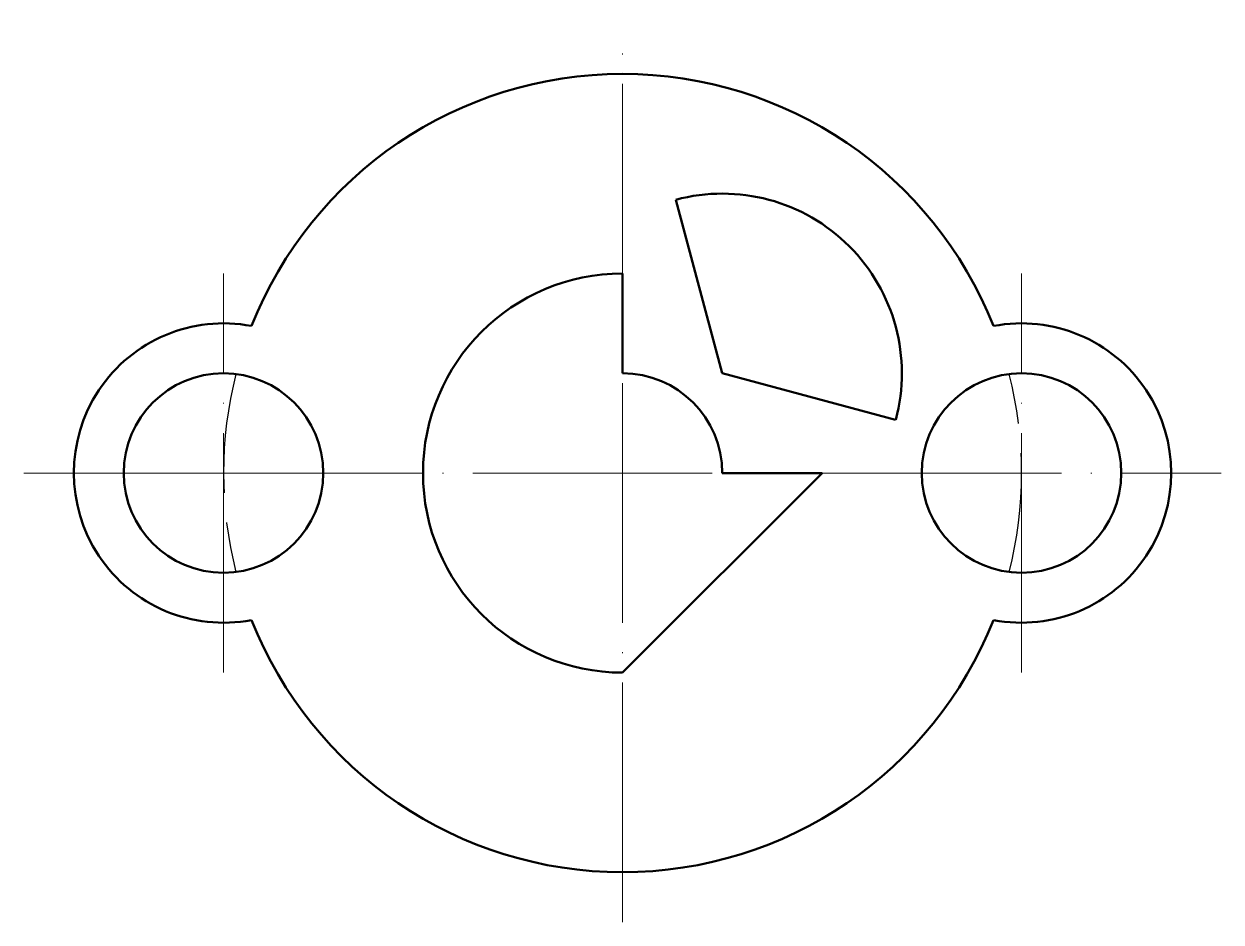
# Model space of a CAD drawing. Header units: millimetres. Extents: x 2323 to 2443, y 556 to 646.
import ezdxf

# ---------------------------------------------------------------- set-up
doc = ezdxf.new("R2010")
doc.units = ezdxf.units.MM
doc.linetypes.add('ACAD_ISO02W100', pattern=[15, 12, -3])
doc.linetypes.add('ACAD_ISO04W100', pattern=[30, 24, -2.95, 0.1, -2.95])
for name, color, linetype, lineweight, true_color in [('Contornos Ocultos', 252, 'ACAD_ISO02W100', 30, 0xa0a0a4), ('Contornos Visibles', 7, 'Continuous', 50, 0xffffff), ('Ejes de revolución', 6, 'ACAD_ISO04W100', 20, 0xff00ff)]:
    doc.layers.add(name, color=color, linetype=linetype, lineweight=lineweight, true_color=true_color)

msp = doc.modelspace()

# ---------------------------------------------------------------- linework, layer by layer
at = {"layer": 'Contornos Ocultos'}
for start, end in [(165.6385, 194.3615), (345.6385, 14.3615)]:
    msp.add_arc((2383.07, 600.65), 40, start, end, dxfattribs=at)
at = {"layer": 'Contornos Visibles'}
for p, q in [((2388.41, 628.04), (2393.07, 610.65)), ((2383.07, 620.65), (2383.07, 610.65)), ((2393.07, 610.65), (2410.45, 605.99)), ((2383.07, 580.65), (2403.07, 600.65)), ((2393.07, 600.65), (2403.07, 600.65))]:
    msp.add_line(p, q, dxfattribs=at)
for centre in [(2343.07, 600.65), (2423.07, 600.65)]:
    msp.add_circle(centre, 10, dxfattribs=at)
for centre, radius, start, end in [((2383.07, 600.65), 40, 21.6138, 158.3862), ((2393.07, 610.65), 18, 345, 105), ((2383.07, 600.65), 20, 90, 270), ((2343.07, 600.65), 15, 79.1931, 280.8069), ((2423.07, 600.65), 15, 259.1931, 100.8069), ((2383.07, 600.65), 10, 0, 90), ((2383.07, 600.65), 40, 201.6138, 338.3862)]:
    msp.add_arc(centre, radius, start, end, dxfattribs=at)
at = {"layer": 'Ejes de revolución'}
for p, q in [((2383.07, 555.65), (2383.07, 645.65)), ((2343.07, 580.65), (2343.07, 620.65)), ((2423.07, 580.65), (2423.07, 620.65)), ((2323.07, 600.65), (2363.07, 600.65)), ((2338.07, 600.65), (2428.07, 600.65)), ((2403.07, 600.65), (2443.07, 600.65))]:
    msp.add_line(p, q, dxfattribs=at)

doc.saveas('drawing.dxf')
